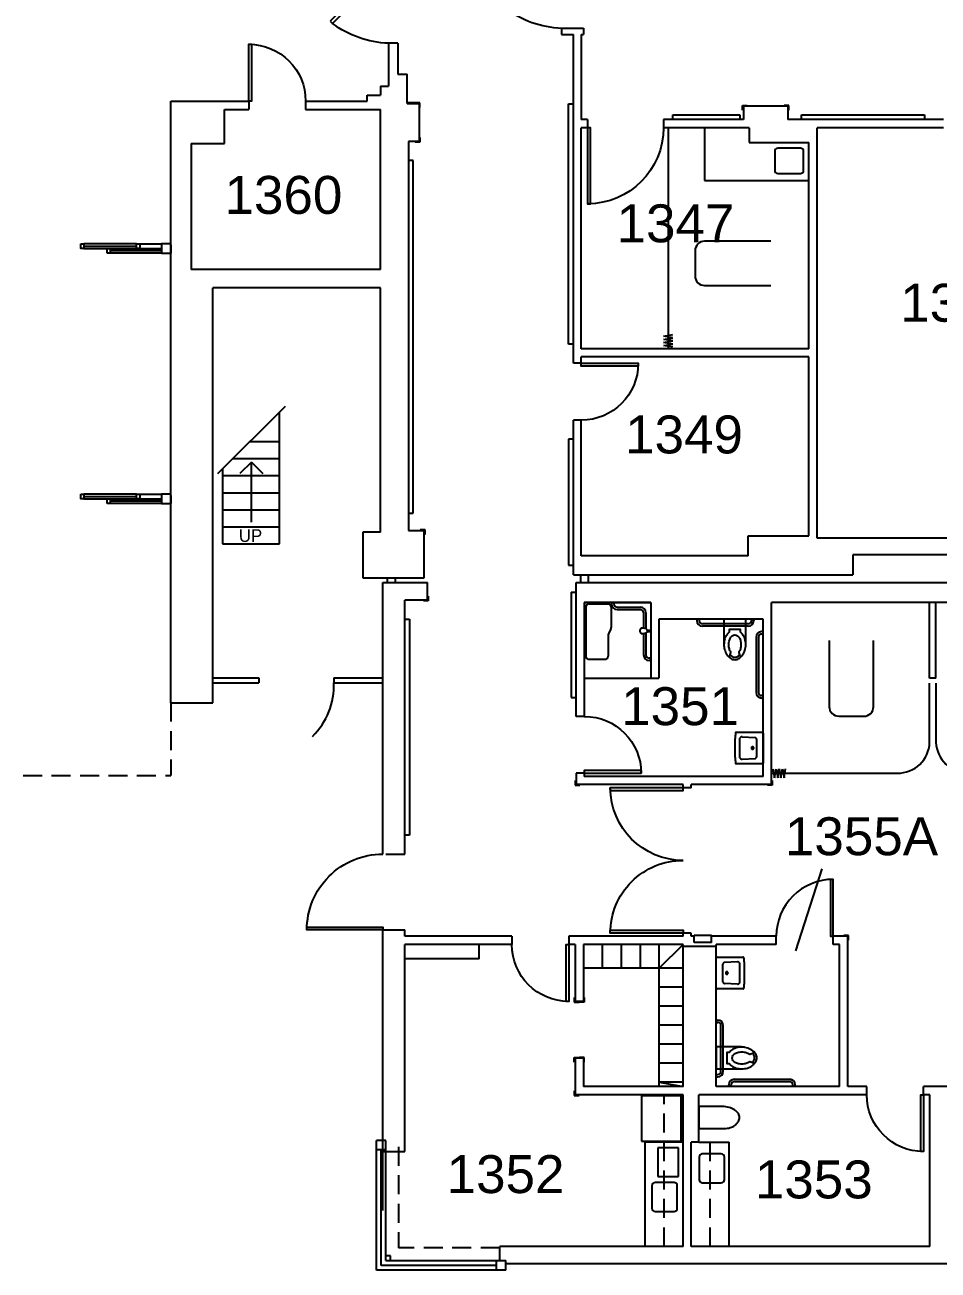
# Model space of a CAD drawing. Header units: inches. Extents: x -59 to 5745, y -269 to 4477.
# Drawn here: x 4475 to 5053, y 180 to 968 of the extents above; entities that cross this region are included whole.
import ezdxf
from ezdxf.enums import TextEntityAlignment as Align

# ---------------------------------------------------------------- set-up
doc = ezdxf.new("R2010")
doc.units = ezdxf.units.IN
doc.header["$LTSCALE"] = 96
doc.header["$MEASUREMENT"] = 0
doc.linetypes.add('DASHED4', pattern=[0.1875, 0.125, -0.0625])
doc.linetypes.add('HIDDEN2', pattern=[0.1875, 0.125, -0.0625])
doc.layers.get('0').update_dxf_attribs({"linetype": 'CONTINUOUS'})
for name, color, linetype in [('A-ANNO-ROOM', 4, 'CONTINUOUS'), ('A-DOOR', 2, 'CONTINUOUS'), ('A-FLOR-CASE', 3, 'CONTINUOUS'), ('A-FLOR-CASE-UPPR', 3, 'HIDDEN2'), ('A-FLOR-HRAL', 1, 'CONTINUOUS'), ('A-FLOR-PFIX', 2, 'CONTINUOUS'), ('A-FLOR-STRS', 2, 'CONTINUOUS'), ('A-GLAZ', 2, 'CONTINUOUS'), ('A-GLAZ-SILL', 1, 'CONTINUOUS'), ('A-WALL-ABOVE', 8, 'DASHED4'), ('A-WALL-FULL', 6, 'CONTINUOUS'), ('A-WALL-PRHT', 4, 'CONTINUOUS'), ('X-CLNG-TRAK', 5, 'CONTINUOUS')]:
    doc.layers.add(name, color=color, linetype=linetype)
doc.styles.add('Arial', font='arial.ttf')

# ---------------------------------------------------------------- blocks, each defined once
blk = doc.blocks.new('*U106')
for p, q in [((0, 0), (0, 0)), ((36, 0), (36, 0))]:
    blk.add_line(p, q)
blk.add_lwpolyline([(0, 0), (0, -36), (1.75, -36), (1.75, 0)], close=True)
blk.add_arc((0, 0), 36, 270, 0)
blk = doc.blocks.new('*U117')
for p, q in [((0, 0), (0, 0)), ((-36, 0), (-36, 0))]:
    blk.add_line(p, q)
blk.add_lwpolyline([(0, 0), (0, 36), (-1.75, 36), (-1.75, 0)], close=True)
blk.add_arc((0, 0), 36, 90, 180)
blk = doc.blocks.new('*U120')
for p, q in [((0, 0), (0, 0)), ((36, 0), (36, 0))]:
    blk.add_line(p, q)
blk.add_lwpolyline([(0, 0), (0, 36), (1.75, 36), (1.75, 0)], close=True)
blk.add_arc((0, 0), 36, 0, 90)
blk = doc.blocks.new('*U126')
for p, q in [((0, 0), (0, 0)), ((48, 0), (48, 0))]:
    blk.add_line(p, q)
blk.add_lwpolyline([(0, 0), (0, -48), (1.75, -48), (1.75, 0)], close=True)
blk.add_arc((0, 0), 48, 270, 0)
blk = doc.blocks.new('*U127')
for p, q in [((0, 0), (0, 0)), ((-46, 0), (-46, 0))]:
    blk.add_line(p, q)
blk.add_lwpolyline([(0, 0), (0, -46), (-1.75, -46), (-1.75, 0)], close=True)
blk.add_arc((0, 0), 46, 180, 270)
blk = doc.blocks.new('*U128')
for p, q in [((0, 0), (0, 0)), ((46, 0), (46, 0))]:
    blk.add_line(p, q)
blk.add_lwpolyline([(0, 0), (0, -46), (1.75, -46), (1.75, 0)], close=True)
blk.add_arc((0, 0), 46, 270, 0)
blk = doc.blocks.new('*U129')
for p, q in [((0, 0), (0, 0)), ((-36, 0), (-36, 0))]:
    blk.add_line(p, q)
blk.add_lwpolyline([(0, 0), (0, 36), (-1.75, 36), (-1.75, 0)], close=True)
blk.add_arc((0, 0), 36, 90, 180)
blk = doc.blocks.new('*U108')
for p, q in [((0, 0), (0, 0)), ((48, 0), (48, 0))]:
    blk.add_line(p, q)
blk.add_lwpolyline([(0, 0), (0, 48), (1.75, 48), (1.75, 0)], close=True)
blk.add_arc((0, 0), 48, 0, 90)
blk = doc.blocks.new('ador')
at = {"layer": 'A-DOOR'}
blk.add_lwpolyline([(7907.45, 2187.56), (7908.87, 2186.14), (7874.92, 2152.2), (7873.51, 2153.62)], close=True, dxfattribs=at)
blk.add_arc((7860.37, 2149.8), 60.6, 2.27057, 36.84846, dxfattribs=at)
blk = doc.blocks.new('*U133')
for p, q in [((0, 0), (0, 0)), ((36, 0), (36, 0))]:
    blk.add_line(p, q)
blk.add_lwpolyline([(0, 0), (0, -36), (1.75, -36), (1.75, 0)], close=True)
blk.add_arc((0, 0), 36, 270, 0)

msp = doc.modelspace()

# ---------------------------------------------------------------- linework, layer by layer
at = {"layer": 'A-ANNO-ROOM'}
msp.add_line((4963.11, 381.76), (4979.69, 433.75), dxfattribs=at)
at = {"layer": 'A-FLOR-CASE'}
for p, q in [((4905.33, 902.6), (4905.33, 869.3)), ((4905.33, 869.3), (4971.26, 869.3)), ((4762.71, 376.84), (4762.71, 385.84)), ((4840.71, 370.84), (4840.71, 385.84)), ((4852.71, 370.84), (4852.71, 385.84)), ((4864.71, 370.84), (4864.71, 385.84)), ((4876.71, 296.09), (4876.71, 385.84)), ((4876.71, 370.84), (4891.71, 385.84)), ((4762.71, 376.84), (4715.71, 376.84)), ((4891.71, 370.84), (4828.69, 370.84)), ((4891.71, 358.84), (4876.71, 358.84)), ((4891.71, 346.84), (4876.71, 346.84)), ((4891.71, 334.84), (4876.71, 334.84)), ((4891.71, 322.84), (4876.71, 322.84)), ((4891.71, 310.84), (4876.71, 310.84)), ((4891.71, 298.84), (4876.71, 298.84)), ((4876.71, 298.84), (4891.71, 296.09)), ((4890.61, 290.17), (4865.46, 290.17)), ((4865.46, 290.17), (4865.46, 261.44)), ((4890.61, 261.44), (4890.61, 290.17)), ((4865.46, 261.44), (4890.61, 261.44)), ((4867.71, 194.84), (4867.71, 260.84)), ((4891.71, 260.84), (4867.71, 260.84)), ((4901.71, 260.84), (4920.96, 260.84)), ((4920.96, 194.84), (4920.96, 260.84)), ((4875.67, 257.21), (4875.67, 238.98)), ((4888.83, 257.21), (4875.67, 257.21)), ((4888.83, 238.98), (4888.83, 257.21)), ((4875.67, 238.98), (4888.83, 238.98))]:
    msp.add_line(p, q, dxfattribs=at)
at = {"layer": 'A-FLOR-CASE-UPPR'}
for p, q in [((4879.71, 194.84), (4879.71, 290.84)), ((4908.96, 194.84), (4908.96, 260.84))]:
    msp.add_line(p, q, dxfattribs=at)
at = {"layer": 'A-FLOR-HRAL'}
for p, q in [((4725.25, 918.51), (4717.11, 918.51)), ((4725.25, 915.51), (4725.25, 918.51)), ((4819.33, 765.65), (4819.32, 917.75)), ((4819.32, 917.75), (4822.32, 917.75)), ((4929.37, 913.77), (4929.37, 916.77)), ((4929.37, 916.77), (4932.37, 916.77)), ((4958.75, 916.77), (4955.75, 916.77)), ((4958.75, 913.77), (4958.75, 916.77)), ((4885.33, 907.85), (4885.33, 910.85)), ((4885.33, 910.85), (4927.57, 910.85)), ((4927.57, 910.85), (4927.57, 907.85)), ((4966.67, 907.85), (4966.67, 910.85)), ((4966.67, 910.85), (5044.51, 910.85)), ((5044.51, 910.85), (5044.51, 907.85)), ((4725.25, 893.51), (4722.25, 893.51)), ((4725.25, 896.51), (4725.25, 893.51)), ((4721.03, 882.01), (4718.03, 882.01)), ((4721.03, 658.77), (4721.03, 882.01)), ((4822.33, 765.65), (4819.33, 765.65)), ((4822.33, 705.65), (4819.33, 705.65)), ((4819.33, 705.65), (4819.33, 625.83)), ((4718.03, 658.77), (4721.03, 658.77)), ((4728.5, 648.31), (4725.5, 648.31)), ((4728.5, 645.31), (4728.5, 648.31)), ((4819.33, 625.83), (4822.33, 625.83)), ((4821, 608.81), (4821, 542.19)), ((4821, 608.81), (4824, 608.81)), ((4730.5, 603.34), (4727.5, 603.34)), ((4730.5, 606.34), (4730.5, 603.34)), ((4715.71, 591.84), (4718.71, 591.84)), ((4718.71, 591.84), (4718.71, 455.09)), ((4821, 542.19), (4824, 542.19)), ((4823.5, 489.59), (4823.5, 486.59)), ((4948.21, 489.59), (4948.21, 486.59)), ((4823.5, 486.59), (4826.5, 486.59)), ((4948.21, 486.59), (4945.21, 486.59)), ((4718.71, 455.09), (4715.71, 455.09)), ((4996.46, 391.59), (4993.46, 391.59)), ((4996.46, 388.59), (4996.46, 391.59)), ((4822.94, 352.34), (4822.94, 349.34)), ((4822.94, 349.34), (4825.94, 349.34)), ((4829.19, 349.34), (4826.19, 349.34)), ((4829.19, 352.34), (4829.19, 349.34)), ((4822.94, 311.34), (4822.94, 314.34)), ((4822.94, 314.34), (4825.94, 314.34)), ((4829.19, 314.34), (4826.19, 314.34)), ((4829.19, 311.34), (4829.19, 314.34)), ((4822.94, 293.34), (4822.94, 290.34)), ((4822.94, 290.34), (4825.94, 290.34))]:
    msp.add_line(p, q, dxfattribs=at)
at = {"layer": 'A-FLOR-PFIX'}
for p, q in [((4829.25, 602.34), (4829.25, 554.34)), ((4829.25, 602.34), (4871.25, 602.34)), ((4830.25, 599.34), (4830.25, 568.34)), ((4832.25, 601.34), (4844.25, 601.34)), ((4846.25, 599.34), (4846.25, 586.55)), ((4846.5, 602.34), (4846.5, 601.34)), ((4848, 602.34), (4848, 601.34)), ((4850, 599.34), (4864.75, 599.34)), ((4871.25, 602.34), (4871.25, 554.34)), ((4850, 597.84), (4864.75, 597.84)), ((4866.75, 595.84), (4866.75, 586.02)), ((4868.25, 595.84), (4868.25, 585.58)), ((4900.46, 591.84), (4900.46, 590.84)), ((4901.96, 591.84), (4901.96, 590.84)), ((4934.96, 591.84), (4934.96, 590.84)), ((4936.46, 591.84), (4936.46, 590.84)), ((4845.93, 585.21), (4844.57, 582.48)), ((4868.25, 583.1), (4868.25, 569.09)), ((4869.17, 584.72), (4871.25, 584.72)), ((4869.17, 583.97), (4871.25, 583.97)), ((4932.96, 588.84), (4903.96, 588.84)), ((4932.96, 587.34), (4903.96, 587.34)), ((4942.46, 583.84), (4941.46, 583.84)), ((4844.25, 581.14), (4844.25, 568.34)), ((4866.75, 582.67), (4866.75, 569.09)), ((4937.96, 580.34), (4937.96, 545.34)), ((4939.46, 580.34), (4939.46, 545.34)), ((4942.46, 582.34), (4941.46, 582.34)), ((4832.25, 566.34), (4842.25, 566.34)), ((4871.25, 567.09), (4870.25, 567.09)), ((4871.25, 565.59), (4870.25, 565.59)), ((4829.25, 554.34), (4871.25, 554.34)), ((4942.46, 543.34), (4941.46, 543.34)), ((4942.46, 541.84), (4941.46, 541.84)), ((4925.41, 520.19), (4941.96, 520.19)), ((4927.46, 515.73), (4927.46, 504.65)), ((4929.04, 517.23), (4937.26, 516.77)), ((4938.21, 515.78), (4938.21, 504.61)), ((4942.46, 519.69), (4942.46, 500.69)), ((4941.96, 500.19), (4925.41, 500.19)), ((4929.04, 503.16), (4937.26, 503.61)), ((4912.71, 358.34), (4912.71, 377.34)), ((4913.21, 377.84), (4929.75, 377.84)), ((4916.96, 362.26), (4916.96, 373.43)), ((4926.12, 374.88), (4917.9, 374.42)), ((4927.71, 362.3), (4927.71, 373.38)), ((4929.75, 357.84), (4913.21, 357.84)), ((4926.12, 360.81), (4917.9, 361.26)), ((4912.71, 338.09), (4913.71, 338.09)), ((4912.71, 336.59), (4913.71, 336.59)), ((4915.71, 305.59), (4915.71, 334.59)), ((4917.21, 305.59), (4917.21, 334.59)), ((4912.71, 303.59), (4913.71, 303.59)), ((4912.71, 302.09), (4913.71, 302.09)), ((4924.21, 300.59), (4959.21, 300.59)), ((4920.71, 296.09), (4920.71, 297.09)), ((4922.21, 296.09), (4922.21, 297.09)), ((4924.21, 299.09), (4959.21, 299.09)), ((4961.21, 296.09), (4961.21, 297.09)), ((4962.71, 296.09), (4962.71, 297.09))]:
    msp.add_line(p, q, dxfattribs=at)
for points in [[(4949.72, 887.76), (4949.72, 875.76, 0.414214), (4951.72, 873.76), (4966, 873.76, 0.414214), (4968, 875.76), (4968, 887.76, 0.414214), (4966, 889.76), (4951.72, 889.76, 0.414214)], [(4935.58, 509.46, 0.043661), (4935.71, 509.44, 0.043661), (4935.84, 509.46, 0.043661), (4935.96, 509.49, 0.043661), (4936.08, 509.54, 0.043661), (4936.19, 509.62, 0.043661), (4936.28, 509.71, 0.043661), (4936.36, 509.82, 0.043661), (4936.41, 509.94, 0.043661), (4936.45, 510.06, 0.043661), (4936.46, 510.19, 0.043661), (4936.45, 510.32, 0.043661), (4936.41, 510.45, 0.043661), (4936.36, 510.57, 0.043661), (4936.28, 510.68, 0.043661), (4936.19, 510.77, 0.043661), (4936.08, 510.84, 0.043661), (4935.96, 510.9, 0.043661), (4935.84, 510.93, 0.043661), (4935.71, 510.94, 0.043661), (4935.58, 510.93, 0.043661), (4935.45, 510.9, 0.043661), (4935.33, 510.84, 0.043661), (4935.22, 510.77, 0.043661), (4935.13, 510.68, 0.043661), (4935.06, 510.57, 0.043661), (4935, 510.45, 0.043661), (4934.97, 510.32, 0.043661), (4934.96, 510.19, 0.043661), (4934.97, 510.06, 0.043661), (4935, 509.94, 0.043661), (4935.06, 509.82, 0.043661), (4935.13, 509.71, 0.043661), (4935.22, 509.62, 0.043661), (4935.33, 509.54, 0.043661), (4935.45, 509.49, 0.043661)], [(4919.59, 368.58, 0.043661), (4919.46, 368.59, 0.043661), (4919.33, 368.58, 0.043661), (4919.2, 368.55, 0.043661), (4919.08, 368.49, 0.043661), (4918.97, 368.42, 0.043661), (4918.88, 368.33, 0.043661), (4918.81, 368.22, 0.043661), (4918.75, 368.1, 0.043661), (4918.72, 367.97, 0.043661), (4918.71, 367.84, 0.043661), (4918.72, 367.71, 0.043661), (4918.75, 367.59, 0.043661), (4918.81, 367.47, 0.043661), (4918.88, 367.36, 0.043661), (4918.97, 367.27, 0.043661), (4919.08, 367.19, 0.043661), (4919.2, 367.14, 0.043661), (4919.33, 367.11, 0.043661), (4919.46, 367.09, 0.043661), (4919.59, 367.11, 0.043661), (4919.71, 367.14, 0.043661), (4919.83, 367.19, 0.043661), (4919.94, 367.27, 0.043661), (4920.03, 367.36, 0.043661), (4920.11, 367.47, 0.043661), (4920.16, 367.59, 0.043661), (4920.2, 367.71, 0.043661), (4920.21, 367.84, 0.043661), (4920.2, 367.97, 0.043661), (4920.16, 368.1, 0.043661), (4920.11, 368.22, 0.043661), (4920.03, 368.33, 0.043661), (4919.94, 368.42, 0.043661), (4919.83, 368.49, 0.043661), (4919.71, 368.55, 0.043661)], [(4903.88, 235.02), (4915.88, 235.02, 0.414214), (4917.88, 237.02), (4917.88, 251.3, 0.414214), (4915.88, 253.3), (4903.88, 253.3, 0.414214), (4901.88, 251.3), (4901.88, 237.02, 0.414214)], [(4874.07, 216.96), (4886.07, 216.96, 0.414214), (4888.07, 218.96), (4888.07, 233.25, 0.414214), (4886.07, 235.25), (4874.07, 235.25, 0.414214), (4872.07, 233.25), (4872.07, 218.96, 0.414214)]]:
    msp.add_lwpolyline(points, format="xyb", close=True, dxfattribs=at)
for points in [[(4931.39, 575.44, 0.022673), (4931.46, 576.97), (4931.46, 591.84), (4917.46, 591.84), (4917.46, 576.97)], [(4869.25, 584.34, 0.295523), (4868.33, 585.55, 0.16585), (4865.17, 585.96, 0.301423), (4864.34, 584.35)], [(4864.34, 584.34, 0.301423), (4865.17, 582.73, 0.16585), (4868.33, 583.14, 0.295523), (4869.25, 584.34)], [(4931.39, 575.63, 0.074934), (4930.84, 579.28, 0.085426), (4929.38, 582.17, 0.066386), (4928.01, 583.58), (4928.01, 585.13), (4921.01, 585.13), (4921.01, 583.58, 0.066386), (4919.64, 582.17, 0.085426), (4918.17, 579.28, 0.111314), (4917.75, 573.85)], [(4917.46, 576.97, 0.065232), (4918.02, 572.63, 0.077997), (4919.51, 569.28, 0.107177), (4921.96, 566.83, 0.143932), (4924.46, 566.09)], [(4920.47, 568.12, 0.562484), (4921.3, 568.31), (4922.03, 570.54, 0.238976), (4921.96, 570.99, -0.08035), (4921.04, 572.87, -0.074934), (4920.62, 575.63, -0.074934), (4921.04, 578.4, -0.085426), (4922.04, 580.38, -0.066386), (4922.86, 581.22, -0.330534), (4926.15, 581.22, -0.066386), (4926.97, 580.38, -0.085426), (4927.98, 578.4, -0.074934), (4928.39, 575.63, -0.074934), (4927.98, 572.87, -0.08035), (4927.05, 570.99, 0.238976), (4926.98, 570.54), (4927.71, 568.34, 0.549653), (4928.53, 568.13)], [(4921.55, 569.09, 0.059203), (4922.77, 568.09, 0.143932), (4924.46, 567.59)], [(4924.46, 567.59, 0.143932), (4926.14, 568.09, 0.063273), (4927.43, 569.17)], [(4924.46, 566.09, 0.143932), (4926.96, 566.83, 0.06085), (4928.48, 568.1)], [(4925.41, 520.19, 0.061553), (4925.27, 520.18, 0.084107), (4925.17, 520.13, 0.039062), (4925.08, 520.06, 0.039062), (4924.99, 519.97, 0.084107), (4924.94, 519.88, 0.061553), (4924.91, 519.74)], [(4942.46, 519.69, 0.065543), (4942.44, 519.84, 0.087946), (4942.39, 519.94, 0.043207), (4942.31, 520.04, 0.043207), (4942.21, 520.13, 0.087946), (4942.11, 520.17, 0.065543), (4941.96, 520.19)], [(4924.91, 519.74, 0.007949), (4924.58, 515.59, 0.014949), (4924.51, 513.38, 0.000949), (4924.5, 510.19, 0.000949), (4924.51, 507.01, 0.014949), (4924.58, 504.8, 0.007949), (4924.91, 500.65)], [(4929.04, 517.23, 0.050866), (4928.68, 517.21, 0.073218), (4928.44, 517.14, 0.028563), (4928.1, 516.96, 0.050866), (4927.93, 516.82, 0.050866), (4927.78, 516.66, 0.028563), (4927.58, 516.33, 0.073218), (4927.49, 516.09, 0.050866), (4927.46, 515.73)], [(4938.21, 515.78, 0.063221), (4938.17, 516.06, 0.085725), (4938.08, 516.26, 0.040781), (4937.92, 516.46, 0.040781), (4937.74, 516.62, 0.085725), (4937.55, 516.72, 0.063221), (4937.26, 516.77)], [(4927.46, 504.65, 0.050866), (4927.49, 504.3, 0.073218), (4927.58, 504.06, 0.028563), (4927.78, 503.73, 0.050866), (4927.93, 503.57, 0.050866), (4928.1, 503.43, 0.028563), (4928.44, 503.25, 0.073218), (4928.68, 503.17, 0.050866), (4929.04, 503.16)], [(4937.26, 503.61, 0.063221), (4937.55, 503.67, 0.085725), (4937.74, 503.77, 0.040781), (4937.92, 503.93, 0.040781), (4938.08, 504.13, 0.085725), (4938.17, 504.32, 0.063221), (4938.21, 504.61)], [(4924.91, 500.65, 0.061553), (4924.94, 500.51, 0.084107), (4924.99, 500.42, 0.039062), (4925.08, 500.33, 0.039062), (4925.17, 500.25, 0.084107), (4925.27, 500.21, 0.061553), (4925.41, 500.19)], [(4941.96, 500.19, 0.065543), (4942.11, 500.21, 0.087946), (4942.21, 500.26, 0.043207), (4942.31, 500.34, 0.043207), (4942.39, 500.44, 0.087946), (4942.44, 500.55, 0.065543), (4942.46, 500.69)], [(4913.21, 377.84, 0.065543), (4913.06, 377.82, 0.087946), (4912.96, 377.78, 0.043207), (4912.86, 377.69, 0.043207), (4912.77, 377.59, 0.087946), (4912.73, 377.49, 0.065543), (4912.71, 377.34)], [(4917.9, 374.42, 0.063221), (4917.62, 374.37, 0.085725), (4917.42, 374.27, 0.040781), (4917.24, 374.11, 0.040781), (4917.08, 373.91, 0.085725), (4916.99, 373.71, 0.063221), (4916.96, 373.43)], [(4927.71, 373.38, 0.050866), (4927.67, 373.74, 0.073218), (4927.58, 373.98, 0.028563), (4927.38, 374.31, 0.050866), (4927.24, 374.47, 0.050866), (4927.06, 374.61, 0.028563), (4926.72, 374.79, 0.073218), (4926.48, 374.86, 0.050866), (4926.12, 374.88)], [(4930.25, 377.39, 0.061553), (4930.22, 377.53, 0.084107), (4930.17, 377.62, 0.039062), (4930.09, 377.71, 0.039062), (4929.99, 377.78, 0.084107), (4929.89, 377.83, 0.061553), (4929.75, 377.84)], [(4930.25, 358.3, 0.007949), (4930.58, 362.45, 0.014949), (4930.66, 364.66, 0.000949), (4930.66, 367.84, 0.000949), (4930.66, 371.03, 0.014949), (4930.58, 373.24, 0.007949), (4930.25, 377.39)], [(4912.71, 358.34, 0.065543), (4912.73, 358.2, 0.087946), (4912.77, 358.09, 0.043207), (4912.86, 357.99, 0.043207), (4912.96, 357.91, 0.087946), (4913.06, 357.86, 0.065543), (4913.21, 357.84)], [(4916.96, 362.26, 0.063221), (4916.99, 361.97, 0.085725), (4917.08, 361.78, 0.040781), (4917.24, 361.58, 0.040781), (4917.42, 361.42, 0.085725), (4917.62, 361.32, 0.063221), (4917.9, 361.26)], [(4926.12, 360.81, 0.050866), (4926.48, 360.82, 0.073218), (4926.72, 360.9, 0.028563), (4927.06, 361.08, 0.050866), (4927.24, 361.22, 0.050866), (4927.38, 361.38, 0.028563), (4927.58, 361.71, 0.073218), (4927.67, 361.95, 0.050866), (4927.71, 362.3)], [(4929.75, 357.84, 0.061553), (4929.89, 357.86, 0.084107), (4929.99, 357.9, 0.039062), (4930.09, 357.98, 0.039062), (4930.17, 358.07, 0.084107), (4930.22, 358.16, 0.061553), (4930.25, 358.3)], [(4927.58, 321.09), (4912.71, 321.09), (4912.71, 307.09), (4927.58, 307.09, 0.022673), (4929.11, 307.16)], [(4930.7, 320.8, 0.111314), (4925.27, 320.38, 0.085426), (4922.38, 318.91, 0.066386), (4920.97, 317.54), (4919.42, 317.54), (4919.42, 310.54), (4920.97, 310.54, 0.066386), (4922.38, 309.17, 0.085426), (4925.27, 307.71, 0.074934), (4928.92, 307.16)], [(4936.42, 310.02, 0.549653), (4936.21, 310.84), (4934.01, 311.57, 0.238976), (4933.56, 311.5, -0.08035), (4931.68, 310.57, -0.074934), (4928.92, 310.16, -0.074934), (4926.15, 310.57, -0.085426), (4924.17, 311.58, -0.066386), (4923.33, 312.4, -0.330534), (4923.33, 315.69, -0.066386), (4924.17, 316.51, -0.085426), (4926.15, 317.52, -0.074934), (4928.92, 317.93, -0.074934), (4931.68, 317.52, -0.08035), (4933.56, 316.59, 0.238976), (4934.01, 316.52), (4936.24, 317.25, 0.562484), (4936.43, 318.09)], [(4938.46, 314.09, 0.143932), (4937.72, 316.59, 0.107177), (4935.27, 319.04, 0.077997), (4931.92, 320.53, 0.065232), (4927.58, 321.09)], [(4936.96, 314.09, 0.143932), (4936.46, 315.78, 0.059203), (4935.46, 317)], [(4935.38, 311.12, 0.063273), (4936.46, 312.41, 0.143932), (4936.96, 314.09)], [(4936.45, 310.07, 0.06085), (4937.72, 311.6, 0.143932), (4938.46, 314.09)], [(4916.58, 283.35), (4901.71, 283.35), (4901.71, 269.35), (4916.58, 269.35, 0.022673), (4918.11, 269.42)], [(4927.46, 276.35, 0.143932), (4926.72, 278.85, 0.107177), (4924.27, 281.3, 0.077997), (4920.92, 282.79, 0.065232), (4916.58, 283.35)], [(4925.45, 272.33, 0.06085), (4926.72, 273.86, 0.143932), (4927.46, 276.35)]]:
    msp.add_lwpolyline(points, format="xyb", dxfattribs=at)
for centre, radius, start, end in [((4832.25, 599.34), 2, 90, 180), ((4844.25, 599.34), 2, 0, 90), ((4850, 601.34), 3.5, 180, 270), ((4850, 601.34), 2, 180, 270), ((4864.75, 595.84), 3.5, 0, 90), ((4864.75, 595.84), 2, 0, 90), ((4843.25, 586.55), 3, 333.43495, 0), ((4903.96, 590.84), 3.5, 180, 270), ((4903.96, 590.84), 2, 180, 270), ((4932.96, 590.84), 3.5, 270, 0), ((4932.96, 590.84), 2, 270, 0), ((4941.46, 580.34), 3.5, 90, 180), ((4847.25, 581.14), 3, 153.43495, 180), ((4919.01, 575.63), 12.38, 342.85836, 0), ((4941.46, 580.34), 2, 90, 180), ((4832.25, 568.34), 2, 180, 270), ((4842.25, 568.34), 2, 270, 0), ((4870.25, 569.09), 3.5, 180, 270), ((4870.25, 569.09), 2, 180, 270), ((4923.42, 573.53), 7.43, 313.42584, 323.32752), ((4921.71, 574.8), 9.56, 323.32752, 342.85836), ((4941.46, 545.34), 3.5, 180, 270), ((4941.46, 545.34), 2, 180, 270), ((4913.71, 334.59), 3.5, 0, 90), ((4913.71, 334.59), 2, 0, 90), ((4928.92, 319.54), 12.38, 270, 287.14164), ((4929.75, 316.84), 9.56, 287.14164, 306.67248), ((4931.02, 315.13), 7.43, 306.67248, 316.57416), ((4913.71, 305.59), 2, 270, 0), ((4913.71, 305.59), 3.5, 270, 0), ((4924.21, 297.09), 3.5, 90, 180), ((4959.21, 297.09), 3.5, 0, 90), ((4924.21, 297.09), 2, 90, 180), ((4959.21, 297.09), 2, 0, 90), ((4917.92, 281.8), 12.38, 270, 287.14164), ((4918.75, 279.1), 9.56, 287.14164, 306.67248), ((4920.02, 277.39), 7.43, 306.67248, 316.57416)]:
    msp.add_arc(centre, radius, start, end, dxfattribs=at)
at = {"layer": 'A-FLOR-STRS'}
for p, q in [((4597.47, 683.85), (4640.2, 726.57)), ((4636.37, 639.38), (4636.37, 722.75)), ((4617.8, 704.18), (4636.37, 704.18)), ((4600.37, 686.75), (4600.37, 639.38)), ((4607, 693.38), (4636.37, 693.38)), ((4618.65, 691.09), (4611.39, 683.83)), ((4618.65, 653.07), (4618.65, 691.09)), ((4618.65, 691.09), (4625.91, 683.83)), ((4600.37, 682.58), (4636.37, 682.58)), ((4600.37, 671.78), (4636.37, 671.78)), ((4600.37, 660.98), (4636.37, 660.98)), ((4600.37, 650.18), (4636.37, 650.18)), ((4600.37, 639.38), (4636.37, 639.38))]:
    msp.add_line(p, q, dxfattribs=at)
at = {"layer": 'A-GLAZ'}
for p, q in [((4512.68, 827.83), (4546.03, 827.83)), ((4561.71, 824.83), (4529.35, 824.83)), ((4512.68, 669.33), (4546.03, 669.33)), ((4561.71, 666.33), (4529.35, 666.33)), ((4697.71, 179.83), (4697.71, 261.83)), ((4703.71, 261.83), (4697.71, 261.83)), ((4703.71, 185.83), (4703.71, 261.83)), ((4703.71, 255.83), (4697.71, 255.83)), ((4700.71, 182.83), (4700.71, 255.83)), ((4773.71, 182.83), (4700.71, 182.83)), ((4706.71, 188.83), (4703.71, 188.83)), ((4703.71, 185.83), (4779.71, 185.83)), ((4706.71, 185.83), (4706.71, 188.83)), ((4773.71, 179.83), (4773.71, 185.83)), ((4779.71, 179.83), (4779.71, 185.83)), ((4779.71, 179.83), (4697.71, 179.83))]:
    msp.add_line(p, q, dxfattribs=at)
at = {"layer": 'A-GLAZ-SILL'}
for p, q in [((4546.03, 829.33), (4512.68, 829.33)), ((4548.03, 829.33), (4561.71, 829.33)), ((4512.68, 826.33), (4561.71, 826.33)), ((4561.71, 823.33), (4529.35, 823.33)), ((4546.03, 670.83), (4512.68, 670.83)), ((4548.03, 670.83), (4561.71, 670.83)), ((4512.68, 667.83), (4561.71, 667.83)), ((4561.71, 664.83), (4529.35, 664.83))]:
    msp.add_line(p, q, dxfattribs=at)
at = {"layer": 'A-WALL-ABOVE'}
for p, q in [((4567.71, 538.88), (4567.71, 492.88)), ((4114.21, 492.92), (4567.71, 492.88)), ((4711.71, 257.83), (4711.71, 193.83)), ((4775.71, 193.83), (4711.71, 193.83))]:
    msp.add_line(p, q, dxfattribs=at)
at = {"layer": 'A-WALL-FULL'}
for p, q in [((4814.83, 965.65), (4814.83, 961.65)), ((4814.83, 965.65), (4828.65, 965.65)), ((4814.83, 961.65), (4822.32, 961.65)), ((4822.33, 753.65), (4822.32, 961.65)), ((4827.33, 961.65), (4827.33, 907.85)), ((4827.33, 961.65), (4828.65, 961.65)), ((4828.65, 965.65), (4828.65, 961.65)), ((4711.36, 956.14), (4705.36, 956.14)), ((4705.36, 956.14), (4705.36, 928.98)), ((4711.36, 956.14), (4711.36, 936.64)), ((4711.36, 936.64), (4717.11, 936.64)), ((4717.11, 918.01), (4717.11, 936.64)), ((4691.91, 919.44), (4691.91, 923.34)), ((4691.91, 923.34), (4700.36, 923.34)), ((4700.36, 928.98), (4705.36, 928.98)), ((4700.36, 928.98), (4700.36, 923.34)), ((4567.71, 919.44), (4616.91, 919.44)), ((4567.71, 829.08), (4567.71, 919.44)), ((4601.6, 914.19), (4616.91, 914.19)), ((4601.6, 892.82), (4601.6, 914.19)), ((4616.91, 919.44), (4616.91, 914.19)), ((4652.91, 919.44), (4691.91, 919.44)), ((4652.91, 919.44), (4652.91, 914.19)), ((4652.91, 914.19), (4700.21, 914.19)), ((4700.21, 813.02), (4700.21, 914.19)), ((4717.11, 918.01), (4724.75, 918.01)), ((4724.75, 918.01), (4724.75, 894.01)), ((4957.96, 916.27), (4929.96, 916.27)), ((4929.96, 916.27), (4929.96, 907.85)), ((4957.96, 916.27), (4957.96, 907.85)), ((4831.33, 907.85), (4827.33, 907.85)), ((4831.33, 907.85), (4831.33, 902.6)), ((4879.33, 907.85), (4879.33, 902.6)), ((4929.96, 907.85), (4879.33, 907.85)), ((5056.51, 907.85), (4957.96, 907.85)), ((4827.33, 762.9), (4827.33, 902.6)), ((4831.33, 902.6), (4827.33, 902.6)), ((4933.57, 902.6), (4879.33, 902.6)), ((4933.57, 902.6), (4933.57, 893.3)), ((4976.52, 642.98), (4976.51, 902.6)), ((5056.51, 902.6), (4976.51, 902.6)), ((4580.6, 892.82), (4580.6, 813.02)), ((4580.6, 892.82), (4601.6, 892.82)), ((4718.03, 894.01), (4718.03, 647.81)), ((4724.75, 894.01), (4718.03, 894.01)), ((4933.57, 893.3), (4971.26, 893.3)), ((4971.27, 762.9), (4971.26, 893.3)), ((4567.71, 828.58), (4567.71, 823.33)), ((4567.71, 669.83), (4567.71, 823.33)), ((4700.21, 813.02), (4580.6, 813.02)), ((4594.21, 538.88), (4594.21, 801.38)), ((4700.21, 801.38), (4594.21, 801.38)), ((4700.21, 646.88), (4700.21, 801.38)), ((4971.27, 762.9), (4827.33, 762.9)), ((4971.27, 757.65), (4827.33, 757.65)), ((4827.33, 753.65), (4827.33, 757.65)), ((4971.27, 644.37), (4971.27, 757.65)), ((4827.33, 753.65), (4822.33, 753.65)), ((4827.33, 717.65), (4822.33, 717.65)), ((4822.33, 619.83), (4822.33, 717.65)), ((4827.33, 631.85), (4827.33, 717.65)), ((4567.71, 670.08), (4567.71, 664.83)), ((4567.71, 538.88), (4567.71, 664.83)), ((4700.21, 646.88), (4689.21, 646.88)), ((4689.21, 646.88), (4689.21, 617.88)), ((4718.03, 647.81), (4728, 647.81)), ((4728, 617.88), (4728, 647.81)), ((4932.88, 631.85), (4932.88, 644.37)), ((4932.88, 644.37), (4971.27, 644.37)), ((5156.52, 642.98), (4976.52, 642.98)), ((4932.88, 631.85), (4827.33, 631.85)), ((5217.23, 632.53), (4999.21, 632.53)), ((4999.21, 632.53), (4999.21, 619.83)), ((4689.21, 617.88), (4728, 617.88)), ((4701.71, 443.09), (4701.71, 614.84)), ((4701.71, 614.84), (4730, 614.84)), ((4704.71, 614.84), (4704.71, 617.88)), ((4709.71, 614.84), (4709.71, 617.88)), ((4730, 603.84), (4730, 614.84)), ((4822.33, 619.83), (4999.21, 619.83)), ((4824, 530.19), (4824, 614.84)), ((4824, 614.84), (5559.71, 614.84)), ((4827, 614.84), (4827, 619.83)), ((4832, 614.84), (4832, 619.83)), ((4715.71, 443.09), (4715.71, 603.84)), ((4730, 603.84), (4715.71, 603.84)), ((4871.25, 602.34), (4829.25, 602.34)), ((4829.25, 602.34), (4829.25, 530.19)), ((4871.25, 602.34), (4871.25, 554.34)), ((4947.71, 487.09), (4947.71, 602.34)), ((5555.71, 602.34), (4947.71, 602.34)), ((4942.46, 591.84), (4876.5, 591.84)), ((4876.5, 591.84), (4876.5, 554.34)), ((4942.46, 492.19), (4942.46, 591.84)), ((4871.25, 554.34), (4876.5, 554.34)), ((4567.71, 538.88), (4594.21, 538.88)), ((4829.25, 530.19), (4824, 530.19)), ((4824, 494.19), (4824, 487.09)), ((4829.25, 494.19), (4824, 494.19)), ((4829.25, 494.19), (4829.25, 492.19)), ((4942.46, 492.19), (4829.25, 492.19)), ((4891.71, 487.09), (4824, 487.09)), ((4891.71, 485.09), (4891.71, 487.09)), ((4896.96, 485.09), (4891.71, 485.09)), ((4947.71, 487.09), (4896.96, 487.09)), ((4896.96, 485.09), (4896.96, 487.09)), ((4703.71, 443.09), (4715.71, 443.09)), ((4701.71, 395.09), (4715.71, 395.09)), ((4701.71, 217.52), (4701.71, 395.09)), ((4715.71, 391.09), (4715.71, 395.09)), ((4783.44, 391.09), (4715.71, 391.09)), ((4783.44, 391.09), (4783.44, 385.84)), ((4891.71, 391.09), (4819.44, 391.09)), ((4819.44, 391.09), (4819.44, 385.84)), ((4891.71, 391.09), (4891.71, 393.09)), ((4896.96, 393.09), (4891.71, 393.09)), ((4896.96, 391.09), (4896.96, 393.09)), ((4898.71, 391.09), (4896.96, 391.09)), ((4898.71, 387.09), (4898.71, 391.59)), ((4909.71, 391.59), (4898.71, 391.59)), ((4909.71, 387.09), (4898.71, 387.09)), ((4909.71, 387.09), (4909.71, 391.59)), ((4950.71, 391.09), (4909.71, 391.09)), ((4950.71, 385.84), (4950.71, 391.09)), ((4995.96, 391.09), (4986.71, 391.09)), ((4986.71, 385.84), (4986.71, 391.09)), ((4995.96, 296.09), (4995.96, 391.09)), ((4783.44, 385.84), (4715.71, 385.84)), ((4715.71, 254.84), (4715.71, 385.84)), ((4823.44, 385.84), (4819.44, 385.84)), ((4823.44, 385.84), (4823.44, 349.84)), ((4828.69, 385.84), (4828.69, 349.84)), ((4891.71, 385.84), (4828.69, 385.84)), ((4891.71, 296.09), (4891.71, 385.84)), ((4912.71, 384.59), (4891.71, 384.59)), ((4950.71, 385.84), (4912.71, 385.84)), ((4912.71, 296.09), (4912.71, 385.84)), ((4990.71, 385.84), (4986.71, 385.84)), ((4990.71, 296.09), (4990.71, 385.84)), ((4828.69, 349.84), (4823.44, 349.84)), ((4823.44, 313.84), (4823.44, 290.84)), ((4828.69, 313.84), (4823.44, 313.84)), ((4828.69, 313.84), (4828.69, 296.09)), ((4891.71, 296.09), (4828.69, 296.09)), ((4990.71, 296.09), (4912.71, 296.09)), ((5007.96, 296.09), (4995.96, 296.09)), ((5007.96, 290.84), (5007.96, 296.09)), ((5043.96, 290.84), (5043.96, 296.09)), ((5115.21, 296.09), (5043.96, 296.09)), ((4891.71, 290.84), (4823.44, 290.84)), ((4891.71, 194.84), (4891.71, 290.84)), ((5007.96, 290.84), (4901.71, 290.84)), ((4901.71, 260.84), (4901.71, 290.84)), ((5047.96, 290.84), (5043.96, 290.84)), ((5047.96, 194.84), (5047.96, 290.84)), ((4896.96, 194.84), (4896.96, 260.84)), ((4901.71, 260.84), (4896.96, 260.84)), ((4701.71, 254.84), (4715.71, 254.84)), ((4891.71, 194.84), (4775.71, 194.84)), ((4775.71, 185.83), (4775.71, 194.84)), ((5047.96, 194.84), (4896.96, 194.84)), ((5115.08, 183.84), (4779.71, 183.84))]:
    msp.add_line(p, q, dxfattribs=at)
for points in [[(4510.68, 829.33), (4512.68, 829.33), (4512.68, 826.33), (4510.68, 826.33)], [(4546.03, 829.33), (4548.03, 829.33), (4548.03, 826.33), (4546.03, 826.33)], [(4561.71, 823.33), (4567.71, 823.33), (4567.71, 829.33), (4561.71, 829.33)], [(4527.35, 823.33), (4527.35, 826.33), (4529.35, 826.33), (4529.35, 823.33)], [(4510.68, 670.83), (4512.68, 670.83), (4512.68, 667.83), (4510.68, 667.83)], [(4546.03, 670.83), (4548.03, 670.83), (4548.03, 667.83), (4546.03, 667.83)], [(4561.71, 664.83), (4567.71, 664.83), (4567.71, 670.83), (4561.71, 670.83)], [(4527.35, 664.83), (4527.35, 667.83), (4529.35, 667.83), (4529.35, 664.83)]]:
    msp.add_lwpolyline(points, close=True, dxfattribs=at)
at = {"layer": 'A-WALL-PRHT'}
for p, q in [((5047.71, 554.34), (5047.71, 602.34)), ((5051.71, 554.34), (5051.71, 602.34)), ((4594.21, 554.53), (4623.33, 554.53)), ((4623.33, 554.53), (4623.33, 551.53)), ((4670.84, 554.53), (4670.84, 551.53)), ((4670.84, 554.53), (4701.71, 554.53)), ((5051.71, 554.34), (5047.71, 554.34)), ((4594.21, 551.53), (4623.33, 551.53)), ((4670.84, 551.53), (4701.71, 551.53))]:
    msp.add_line(p, q, dxfattribs=at)
at = {"layer": 'A-WALL-PRHT', "const_width": 0.048}
msp.add_lwpolyline([(4623.33, 551.53), (4657.27, 517.59)], dxfattribs=at)
at = {"layer": 'A-WALL-PRHT'}
msp.add_arc((4625.89, 549.82), 44.98, 314.23487, 2.17936, dxfattribs=at)
at = {"layer": 'X-CLNG-TRAK'}
for p, q in [((4882.48, 762.9), (4882.48, 902.6)), ((4947.33, 830.9), (4905.33, 830.9)), ((4899.33, 824.9), (4899.33, 808.9)), ((4905.33, 802.9), (4947.33, 802.9)), ((4879.5, 770.81), (4885.17, 771.81)), ((4885.17, 769.81), (4879.5, 770.81)), ((4879.5, 768.81), (4885.17, 769.81)), ((4885.17, 767.81), (4879.5, 768.81)), ((4879.5, 766.81), (4885.17, 767.81)), ((4885.17, 765.81), (4879.5, 766.81)), ((4879.5, 764.81), (4885.17, 765.81)), ((4885.17, 763.81), (4879.5, 764.81)), ((4984.21, 578.34), (4984.21, 536.34)), ((5012.21, 536.34), (5012.21, 578.34)), ((5047.71, 515.75), (5047.71, 551.28)), ((5051.63, 551.28), (5051.63, 515.75)), ((4990.21, 530.34), (5006.21, 530.34)), ((4948.62, 497.03), (4949.62, 491.36)), ((4949.62, 491.36), (4950.62, 497.03)), ((4950.62, 497.03), (4951.62, 491.36)), ((4951.62, 491.36), (4952.62, 497.03)), ((4952.62, 497.03), (4953.62, 491.36)), ((4953.62, 491.36), (4954.62, 497.03)), ((4954.62, 497.03), (4955.62, 491.36)), ((4955.62, 491.36), (4956.62, 497.03)), ((4947.71, 494.34), (5029.24, 494.34))]:
    msp.add_line(p, q, dxfattribs=at)
for centre, radius, start, end in [((4905.36, 824.87), 6.03, 90.29343, 179.70453), ((4905.21, 808.78), 5.88, 178.82867, 271.17133), ((4990.24, 536.38), 6.03, 180.29343, 269.70453), ((5006.33, 536.22), 5.88, 268.82867, 1.17133), ((5027.59, 514.43), 20.16, 274.68223, 3.73679), ((5072.42, 515.01), 20.8, 177.97113, 263.60985)]:
    msp.add_arc(centre, radius, start, end, dxfattribs=at)

# ---------------------------------------------------------------- block references
at = {"layer": 'A-DOOR', "xscale": -1.045450456498656, "yscale": 1.045450456498656, "zscale": 1.04545045649833, "rotation": 90}
for p in [(7064.85, 9246.5), (6955.38, 9237.07)]:
    msp.add_blockref('ador', p, dxfattribs=at)
at = {"layer": 'A-DOOR', "xscale": -1}
for name, p, rotation in [('*U106', (4616.91, 919.56), 180), ('*U108', (4831.33, 902.6), 180), ('*U117', (4827.33, 753.65), 270), ('*U120', (4829.25, 494.19), 270), ('*U127', (4891.71, 485.09), 270), ('*U126', (4701.71, 395.09), 270), ('*U128', (4891.71, 393.09), 270), ('*U129', (4819.44, 385.84), 180), ('*U129', (5043.96, 290.84), 180)]:
    msp.add_blockref(name, p, dxfattribs=dict(at, rotation=rotation))
at = {"layer": 'A-DOOR', "rotation": 180}
msp.add_blockref('*U133', (4986.71, 391.09), dxfattribs=at)

# ---------------------------------------------------------------- texts
at = {"layer": 'A-ANNO-ROOM', "style": 'Arial'}
msp.add_text('1360', height=24, dxfattribs=at).set_placement((4601.59, 848.21))
for s, p in [('1347', (4886.95, 842.22)), ('1345', (5066.45, 791.98)), ('1349', (4892.34, 708.63)), ('1351', (4889.86, 536.67)), ('1355A', (5004.65, 454.38)), ('1352', (4779.42, 240.57)), ('1353', (4974.45, 237.21))]:
    msp.add_text(s, height=24, dxfattribs=at).set_placement(p, align=Align.MIDDLE)
at = {"layer": 'A-FLOR-STRS', "style": 'Arial', "width": 0.95}
msp.add_text('UP', height=8, dxfattribs=at).set_placement((4610.69, 640.62))

doc.saveas('drawing.dxf')
